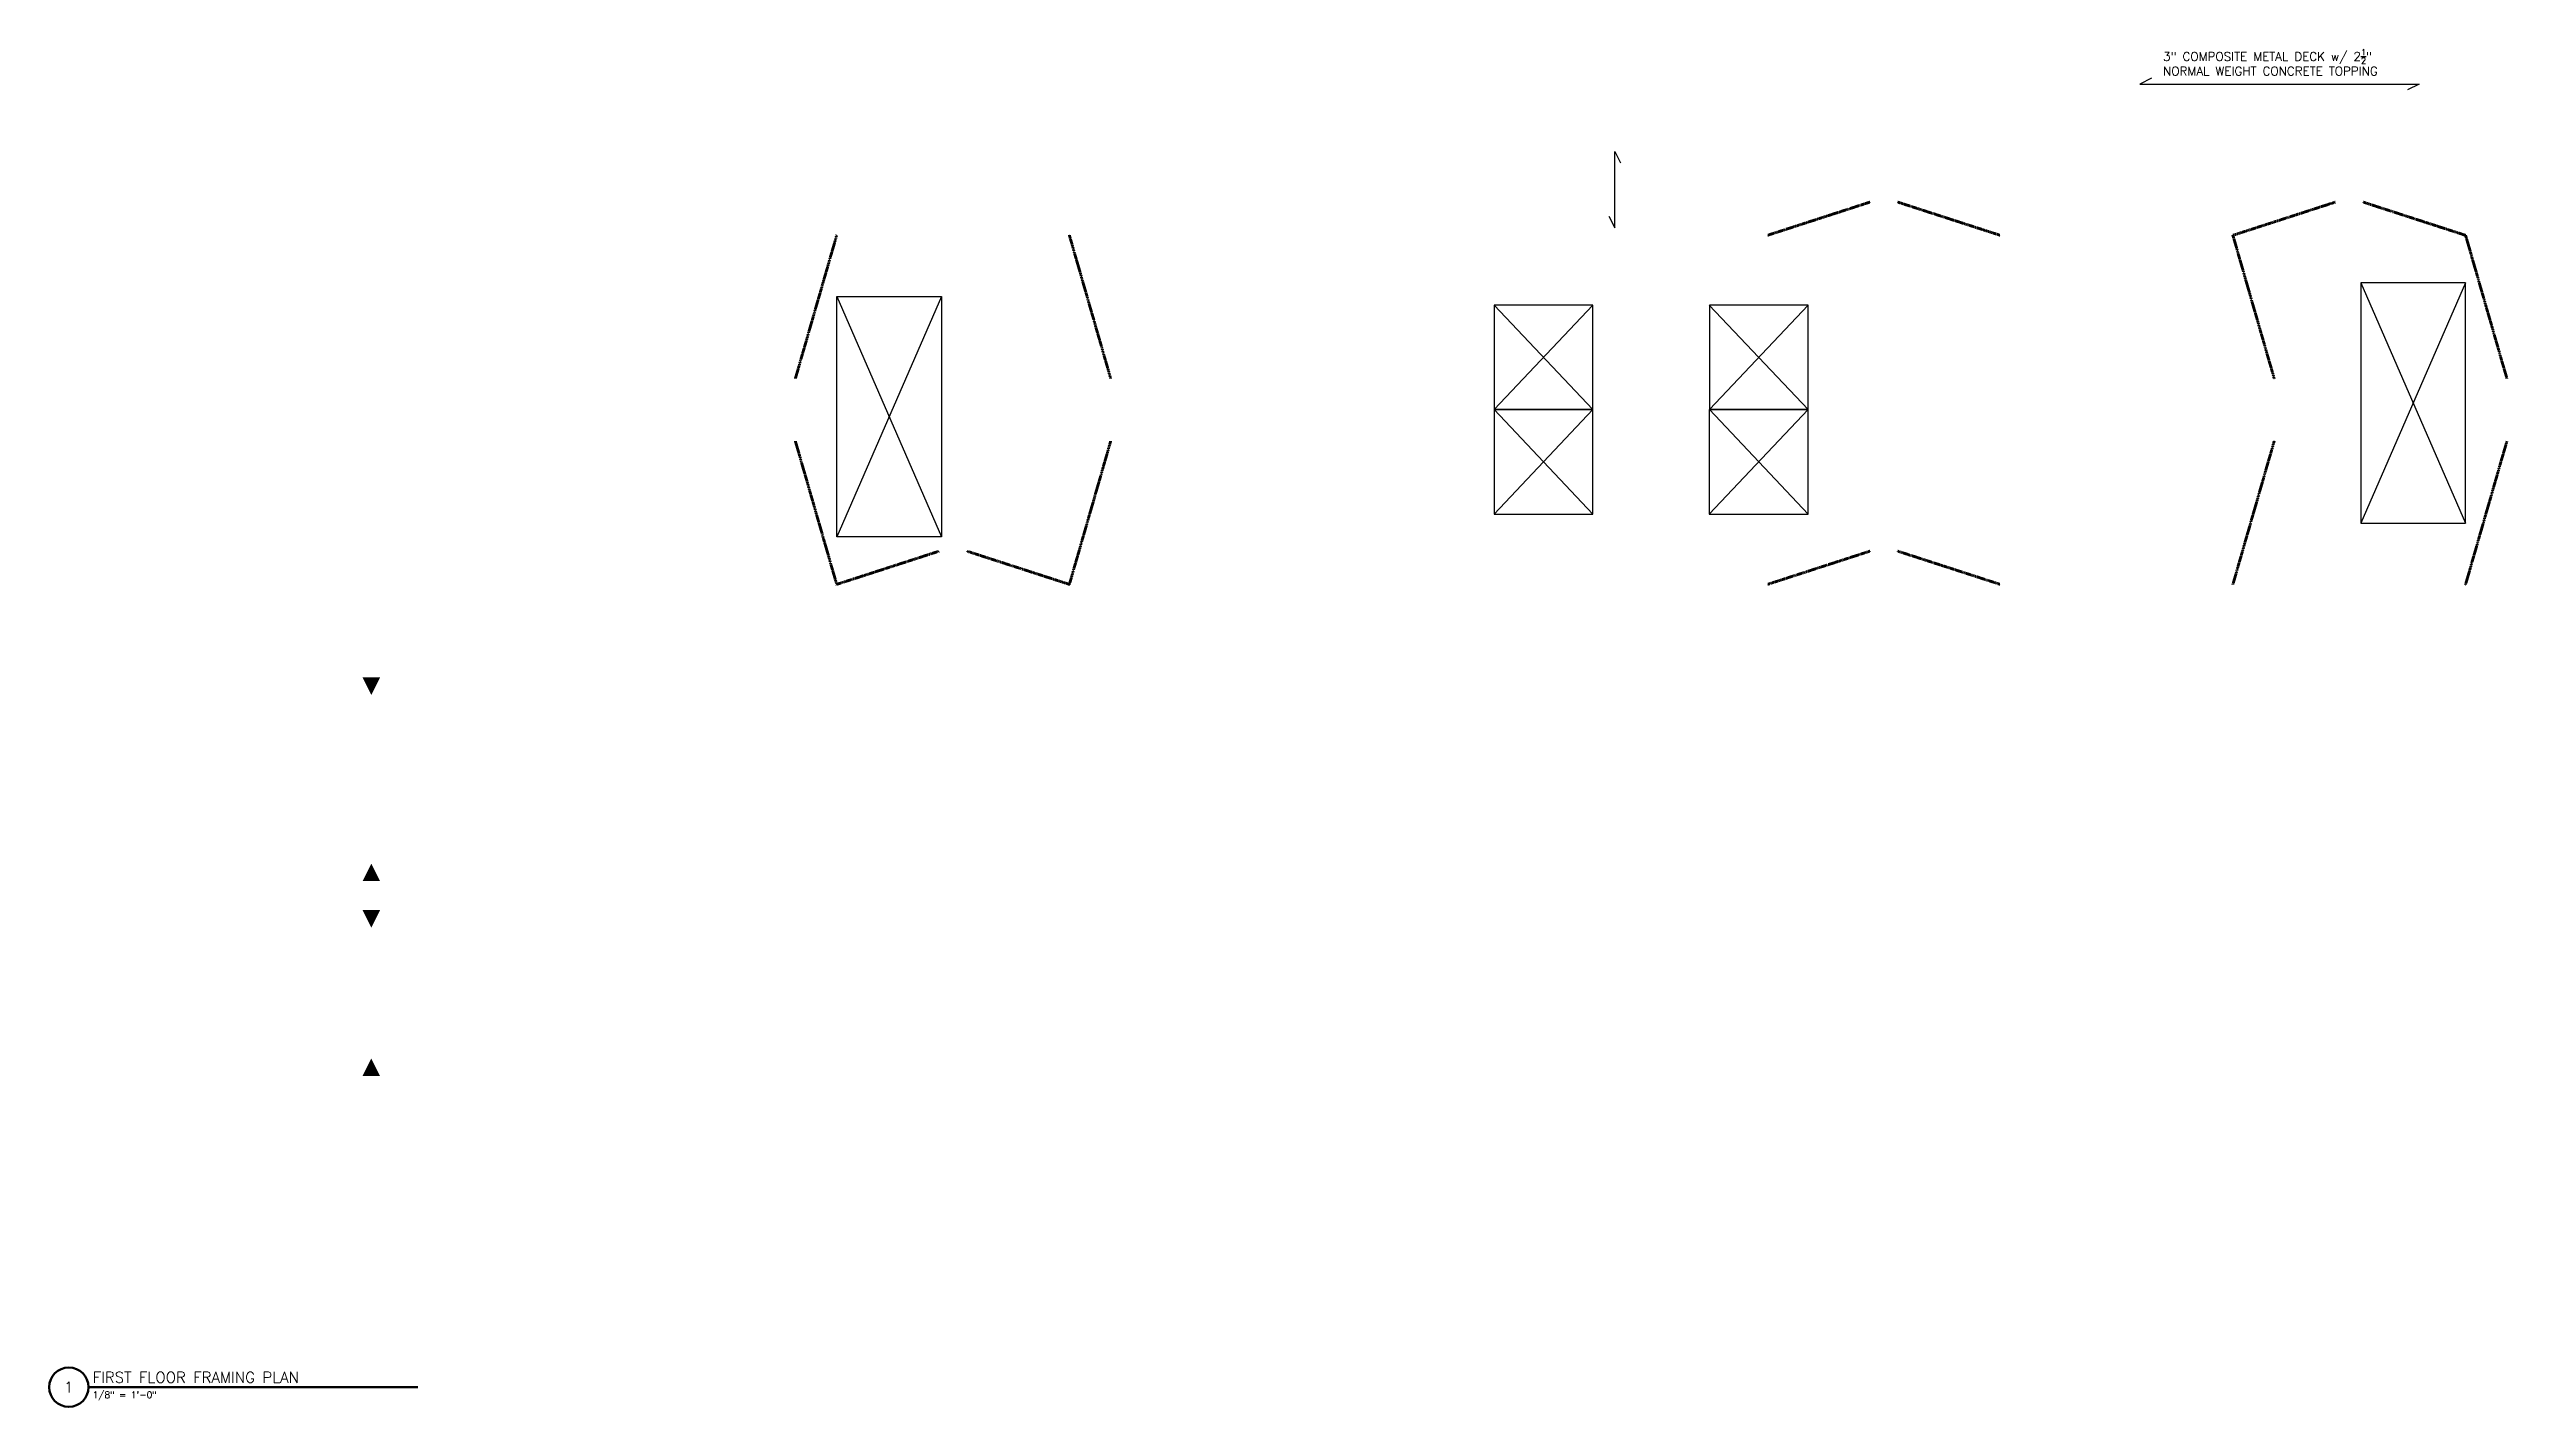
# Model space of a CAD drawing. Header units: inches. Extents: x -452 to 2083, y -206 to 1194.
import ezdxf
from ezdxf.enums import TextEntityAlignment as Align

# ---------------------------------------------------------------- set-up
doc = ezdxf.new("R2010")
doc.units = ezdxf.units.IN
doc.header["$LTSCALE"] = 0.5
doc.header["$MEASUREMENT"] = 0
doc.linetypes.add('HIDDEN', pattern=[0.375, 0.25, -0.125])
doc.layers.get('0').update_dxf_attribs({"lineweight": 18})
for name, color, linetype, lineweight in [('G-Anno-Ttlb', 213, 'Continuous', 50), ('S-anno-brce', 4, 'HIDDEN', 70), ('S-anno-text', 3, 'Continuous', 25), ('S-beam-conn', 5, 'Continuous', 35), ('S-slab-opng', 2, 'Continuous', 25)]:
    doc.layers.add(name, color=color, linetype=linetype, lineweight=lineweight)
doc.styles.add('Arch-Dim', font='romans.shx', dxfattribs={"width": 0.75})
doc.styles.add('RomanS', font='romans.shx')
doc.styles.add('S-text', font='romans.shx')

# ---------------------------------------------------------------- blocks, each defined once
blk = doc.blocks.new('S-conn-moment')
blk.add_solid([(0, -0.09375), (0, 0.09375), (0.1875, 0)])
blk = doc.blocks.new('Anno_Title_A1')
at = {"color": 0, "linetype": 'ByBlock', "lineweight": -2}
blk.add_circle((0, 0), 2.25, dxfattribs=at)
blk.add_circle((0, 0), 2.25, dxfattribs=at)
at = {"color": 0, "linetype": 'ByBlock', "lineweight": -2, "style": 'RomanS'}
blk.add_attdef('NUMBER', text='', height=1.25, dxfattribs=at).set_placement((0, 0), align=Align.MIDDLE)
blk = doc.blocks.new('Anno_Title_T1')
at = {"color": 0, "linetype": 'ByBlock', "lineweight": -2, "style": 'RomanS'}
blk.add_attdef('TITLE', (2.75, 0.5), '', height=1.25, dxfattribs=at)
blk.add_attdef('SCALE', text='', height=0.75, dxfattribs=at).set_placement((2.75, -0.5), align=Align.TOP_LEFT)

msp = doc.modelspace()

# ---------------------------------------------------------------- linework, layer by layer
at = {"layer": 'G-Anno-Ttlb'}
msp.add_lwpolyline([(-411.8, -186, 2.4, 2.4, 0), (-72, -186, 2.4, 2.4, 0)], format="xyseb", dxfattribs=at)
at = {"layer": 'S-anno-brce'}
for p, q in [((1320, 1002), (1425.5, 1036.2)), ((1560, 1002), (1454.5, 1036.2)), ((1800, 1002, 186.5), (1905.5, 1036.2, 186.5)), ((2040, 1002, 186.5), (1934.5, 1036.2, 186.5)), ((360, 1002), (317.4, 854.3)), ((600, 1002), (642.6, 854.3)), ((1800, 1002), (1842.6, 854.3)), ((2040, 1002), (2082.6, 854.3)), ((360, 642), (317.4, 789.7)), ((600, 642), (642.6, 789.7)), ((1800, 642), (1842.6, 789.7)), ((2040, 642), (2082.6, 789.7)), ((360, 642), (465.5, 676.2)), ((600, 642), (494.5, 676.2)), ((1320, 642), (1425.5, 676.2)), ((1560, 642), (1454.5, 676.2))]:
    msp.add_line(p, q, dxfattribs=at)
at = {"layer": 'S-anno-text'}
for points in [[(1716, 1164), (1704, 1158), (1992, 1158), (1980, 1152)], [(1156.4, 1021.8), (1162.4, 1009.8), (1162.4, 1088.6), (1168.4, 1076.6)]]:
    msp.add_lwpolyline(points, dxfattribs=at)
at = {"layer": 'S-slab-opng'}
for p, q in [((360, 939, 186.5), (468, 691, 186.5)), ((468, 939, 186.5), (360, 691, 186.5)), ((1932, 953, 186.5), (2040, 705, 186.5)), ((2040, 953, 186.5), (1932, 705, 186.5)), ((1038, 930, 186.5), (1139.9, 822.2, 186.5)), ((1140, 930, 186.5), (1038, 822.2, 186.5)), ((1260, 930, 186.5), (1362, 822.2, 186.5)), ((1362, 930, 186.5), (1260.1, 822.2, 186.5)), ((1038, 714.4, 186.5), (1139.9, 822.2, 186.5)), ((1140, 714.4, 186.5), (1038, 822.2, 186.5)), ((1260, 714.4, 186.5), (1362, 822.2, 186.5)), ((1362, 714.4, 186.5), (1260.1, 822.2, 186.5))]:
    msp.add_line(p, q, dxfattribs=at)
at = {"layer": 'S-slab-opng', "elevation": 186.5}
for points in [[(468, 691), (360, 691), (360, 939), (468, 939)], [(1932, 705), (2040, 705), (2040, 953), (1932, 953)], [(1038, 822.2), (1140, 822.2), (1140, 930), (1038, 930)], [(1260.1, 822.2), (1362, 822.2), (1362, 930), (1260.1, 930)], [(1038, 714.4), (1139.9, 714.4), (1139.9, 822.2), (1038, 822.2)], [(1260, 714.4), (1362, 714.4), (1362, 822.2), (1260, 822.2)]]:
    msp.add_lwpolyline(points, close=True, dxfattribs=at)

# ---------------------------------------------------------------- block references
at = {"layer": 'G-Anno-Ttlb'}
ref = msp.add_blockref('Anno_Title_A1', (-432, -186), dxfattribs=dict(at, xscale=9, yscale=9, zscale=9))
ref.add_attrib('NUMBER', '1', dxfattribs={"layer": '0', "color": 0, "linetype": 'ByBlock', "lineweight": -2, "height": 11.2, "style": 'Arch-Dim'}).set_placement((-432, -186), align=Align.MIDDLE)
ref = msp.add_blockref('Anno_Title_T1', (-432, -186), dxfattribs=dict(at, xscale=9, yscale=9, zscale=9))
ref.add_attrib('SCALE', '1/8" = 1\'-0"', dxfattribs={"layer": '0', "color": 0, "linetype": 'ByBlock', "lineweight": -2, "height": 6.75, "style": 'Arch-Dim'}).set_placement((-407.3, -190.5), align=Align.TOP_LEFT)
ref.add_attrib('TITLE', 'FIRST FLOOR FRAMING PLAN', (-407.3, -181.5), dxfattribs={"layer": '0', "color": 0, "linetype": 'ByBlock', "lineweight": -2, "height": 11.25, "style": 'Arch-Dim'})
at = {"layer": 'S-beam-conn', "yscale": 96, "zscale": 96, "rotation": 90}
for p, xscale in [((-120, 546, 126.5), -96), ((-120, 336, 126.5), 96), ((-120, 306, 126.5), -96), ((-120, 135, 126.5), 96)]:
    msp.add_blockref('S-conn-moment', p, dxfattribs=dict(at, xscale=xscale))

# ---------------------------------------------------------------- texts
at = {"layer": 'S-anno-text', "insert": (1728, 1194), "char_height": 9, "width": 271.138, "attachment_point": 1, "style": 'S-text'}
msp.add_mtext('\\A1;3" COMPOSITE METAL DECK w/ 2{\\H0.7x;\\S1/2;}" NORMAL WEIGHT CONCRETE TOPPING', dxfattribs=at)

doc.saveas('drawing.dxf')
